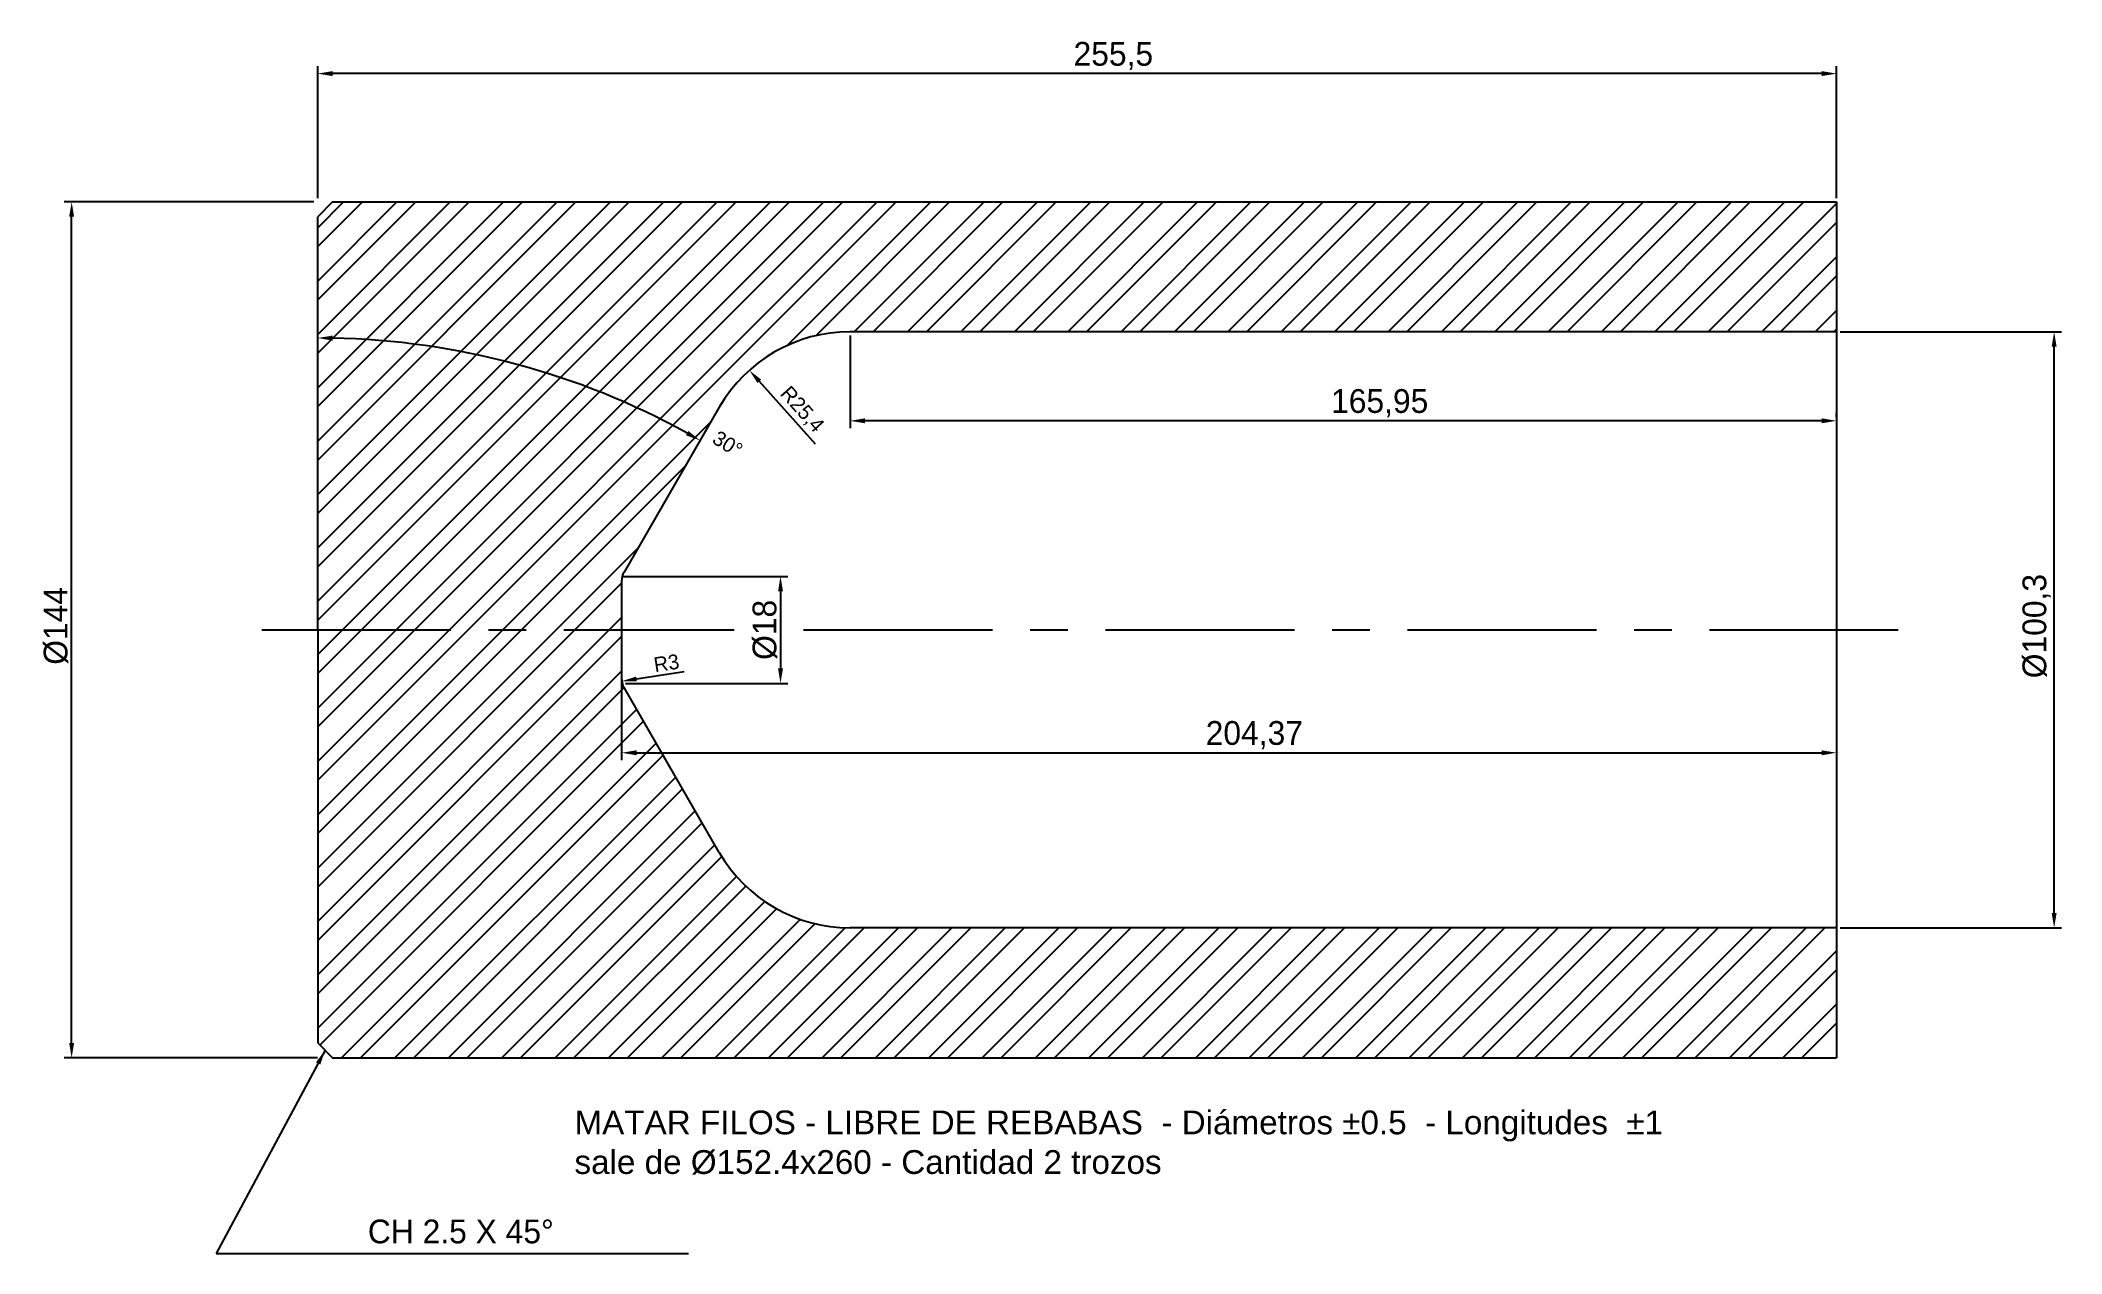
# Model space of a CAD drawing. Header units: millimetres. Extents: x 352 to 692, y 104 to 308.
import ezdxf

# ---------------------------------------------------------------- set-up
doc = ezdxf.new("R2010")
doc.units = ezdxf.units.MM
doc.linetypes.add('CENTRO', pattern=[50.8, 31.75, -6.35, 6.35, -6.35])
doc.dimstyles.new('ISO-25', dxfattribs={"dimtxt": 2.5, "dimasz": 2.5, "dimexe": 1.25, "dimexo": 0.625, "dimtad": 1, "dimtxsty": 'Standard', "dimcen": 2.5, "dimadec": 0, "dimazin": 0, "dimtfac": 1, "dimtmove": 0, "dimatfit": 3, "dimfxl": 1, "dimarcsym": 0})

# ---------------------------------------------------------------- blocks, each defined once
blk = doc.blocks.new('*D1')
at = {"color": 0, "lineweight": -2}
for p, q in [((398.75, 281.16), (398.75, 303.37)), ((654.25, 281.16), (654.25, 303.37)), ((651.75, 302.12), (401.25, 302.12))]:
    blk.add_line(p, q, dxfattribs=at)
at = {"color": 0}
for points in [[(401.25, 302.54), (401.25, 301.71), (398.75, 302.12)], [(651.75, 302.54), (651.75, 301.71), (654.25, 302.12)]]:
    blk.add_solid(points, dxfattribs=at)
at = {"layer": 'Defpoints', "color": 0}
for p in [(398.75, 302.12), (398.75, 280.53), (654.25, 280.53)]:
    blk.add_point(p, dxfattribs=at)
at = {"color": 0, "insert": (532.59, 305.08), "char_height": 4, "attachment_point": 5}
blk.add_mtext('255,5', dxfattribs=at)
blk = doc.blocks.new('*D2')
at = {"color": 0, "lineweight": -2}
for p, q in [((654.25, 207.91), (654.25, 186.6)), ((449.88, 205.91), (449.88, 186.6)), ((452.38, 187.85), (651.75, 187.85))]:
    blk.add_line(p, q, dxfattribs=at)
at = {"color": 0}
for points in [[(452.38, 188.26), (452.38, 187.43), (449.88, 187.85)], [(651.75, 188.26), (651.75, 187.43), (654.25, 187.85)]]:
    blk.add_solid(points, dxfattribs=at)
at = {"layer": 'Defpoints', "color": 0}
for p in [(654.25, 208.53), (449.88, 206.53), (654.25, 187.85)]:
    blk.add_point(p, dxfattribs=at)
at = {"color": 0, "insert": (556.31, 190.81), "char_height": 4, "attachment_point": 5}
blk.add_mtext('204,37', dxfattribs=at)
blk = doc.blocks.new('*D3')
at = {"color": 0, "lineweight": -2}
for p, q in [((654.87, 258.68), (692.1, 258.68)), ((690.85, 160.88), (690.85, 256.18)), ((654.87, 158.38), (692.1, 158.38))]:
    blk.add_line(p, q, dxfattribs=at)
at = {"color": 0}
for points in [[(690.44, 256.18), (691.27, 256.18), (690.85, 258.68)], [(690.44, 160.88), (691.27, 160.88), (690.85, 158.38)]]:
    blk.add_solid(points, dxfattribs=at)
at = {"layer": 'Defpoints', "color": 0}
for p in [(654.25, 258.68), (690.85, 258.68), (654.25, 158.38)]:
    blk.add_point(p, dxfattribs=at)
at = {"color": 0, "insert": (687.9, 209.16), "char_height": 4, "attachment_point": 5, "rotation": 90}
blk.add_mtext('%%C100,3', dxfattribs=at)
blk = doc.blocks.new('*D4')
at = {"color": 0, "lineweight": -2}
for p, q in [((449.88, 217.53), (477.85, 217.53)), ((476.6, 215.03), (476.6, 202.03)), ((450.5, 199.53), (477.85, 199.53))]:
    blk.add_line(p, q, dxfattribs=at)
at = {"color": 0}
for points in [[(476.19, 215.03), (477.02, 215.03), (476.6, 217.53)], [(476.19, 202.03), (477.02, 202.03), (476.6, 199.53)]]:
    blk.add_solid(points, dxfattribs=at)
at = {"layer": 'Defpoints', "color": 0}
for p in [(449.25, 217.53), (449.88, 199.53), (476.6, 199.53)]:
    blk.add_point(p, dxfattribs=at)
at = {"color": 0, "insert": (473.98, 208.53), "char_height": 4, "attachment_point": 5, "rotation": 90}
blk.add_mtext('%%C18', dxfattribs=at)
blk = doc.blocks.new('*D5')
at = {"color": 0, "lineweight": -2}
for p, q in [((398.12, 280.53), (356.11, 280.53)), ((357.36, 139.03), (357.36, 278.03)), ((398.7, 136.53), (356.11, 136.53))]:
    blk.add_line(p, q, dxfattribs=at)
at = {"color": 0}
for points in [[(356.94, 278.03), (357.77, 278.03), (357.36, 280.53)], [(356.94, 139.03), (357.77, 139.03), (357.36, 136.53)]]:
    blk.add_solid(points, dxfattribs=at)
at = {"layer": 'Defpoints', "color": 0}
for p in [(357.36, 280.53), (398.75, 280.53), (399.33, 136.53)]:
    blk.add_point(p, dxfattribs=at)
at = {"color": 0, "insert": (354.73, 209.2), "char_height": 4, "attachment_point": 5, "rotation": 90}
blk.add_mtext('%%C144', dxfattribs=at)
blk = doc.blocks.new('*D6')
at = {"color": 0, "lineweight": -2}
for p, q in [((488.3, 258.06), (488.3, 242.45)), ((654.25, 244.33), (654.25, 244.95)), ((651.75, 243.7), (490.8, 243.7))]:
    blk.add_line(p, q, dxfattribs=at)
at = {"color": 0}
for points in [[(490.8, 244.12), (490.8, 243.29), (488.3, 243.7)], [(651.75, 244.12), (651.75, 243.29), (654.25, 243.7)]]:
    blk.add_solid(points, dxfattribs=at)
at = {"layer": 'Defpoints', "color": 0}
for p in [(488.3, 258.68), (488.3, 243.7), (654.25, 243.7)]:
    blk.add_point(p, dxfattribs=at)
at = {"color": 0, "insert": (577.4, 246.66), "char_height": 4, "attachment_point": 5}
blk.add_mtext('165,95', dxfattribs=at)
blk = doc.blocks.new('*D7')
at = {"color": 0, "lineweight": -2}
blk.add_line((482.47, 239.79), (473.03, 250.35), dxfattribs=at)
at = {"color": 0}
blk.add_solid([(473.34, 250.63), (472.72, 250.07), (471.36, 252.21)], dxfattribs=at)
at = {"layer": 'Defpoints', "color": 0}
for p in [(471.36, 252.21), (488.3, 233.28)]:
    blk.add_point(p, dxfattribs=at)
at = {"color": 0, "insert": (480.14, 245.53), "char_height": 2.5, "attachment_point": 5, "rotation": 311.8246}
blk.add_mtext('R25,4', dxfattribs=at)
blk = doc.blocks.new('*D8')
at = {"color": 0, "lineweight": -2}
blk.add_arc((398.75, 128.98), 128.66, 61.1134, 88.8866, dxfattribs=at)
at = {"color": 0}
for points in [[(401.24, 257.2), (401.25, 258.03), (398.75, 257.64)], [(461.1, 241.99), (460.69, 241.27), (463.08, 240.4)]]:
    blk.add_solid(points, dxfattribs=at)
at = {"layer": 'Defpoints', "color": 0}
for p in [(398.75, 278.03), (421.09, 255.68), (466.3, 245.98), (450.28, 218.23), (398.75, 208.53)]:
    blk.add_point(p, dxfattribs=at)
at = {"color": 0, "insert": (467.71, 239.81), "char_height": 2.5, "attachment_point": 5, "rotation": 328.1107}
blk.add_mtext('30°', dxfattribs=at)
blk = doc.blocks.new('*D9')
at = {"color": 0, "lineweight": -2}
blk.add_line((460.38, 201.48), (452.38, 200.26), dxfattribs=at)
at = {"color": 0}
blk.add_solid([(452.32, 200.67), (452.44, 199.85), (449.91, 199.89)], dxfattribs=at)
at = {"layer": 'Defpoints', "color": 0}
for p in [(449.91, 199.89), (452.88, 200.34)]:
    blk.add_point(p, dxfattribs=at)
at = {"color": 0, "insert": (457.42, 202.93), "char_height": 2.5, "attachment_point": 5, "rotation": 8.684}
blk.add_mtext('R3', dxfattribs=at)

msp = doc.modelspace()

# ---------------------------------------------------------------- hatches: boundary and pattern name
h = msp.add_hatch()
h.set_pattern_fill('STEEL', color=1, scale=2, style=0)
h.set_pattern_definition([(45, (0, 0), (-4.49013, 4.49013), []), (45, (0, 3.175), (-4.49013, 4.49013), [])])
h.paths.add_polyline_path([(401.248, 280.535), (398.748, 278.035), (398.748, 208.535), (449.875, 208.535), (449.875, 216.731, -0.1316525), (450.277, 218.231), (466.301, 245.985, -0.2679492), (488.298, 258.685), (654.248, 258.685), (654.248, 280.535)])
h.paths.add_polyline_path([(450.277, 198.838, -0.1316525), (449.875, 200.338), (449.875, 208.535), (398.748, 208.535), (398.748, 139.035), (401.248, 136.535), (654.248, 136.535), (654.248, 158.385), (488.298, 158.385, -0.2679492), (466.301, 171.085)])

# ---------------------------------------------------------------- linework, layer by layer
at = {"color": 1}
for p, q in [((401.248, 280.535), (398.748, 278.035)), ((401.248, 280.535), (654.248, 280.535)), ((654.248, 280.535), (654.248, 136.535)), ((398.748, 208.535), (398.748, 278.035)), ((654.248, 258.685), (488.298, 258.685)), ((654.248, 258.685), (488.298, 258.685)), ((466.301, 245.985), (450.277, 218.231)), ((449.875, 216.731), (449.875, 200.338)), ((398.748, 208.535), (398.748, 139.035)), ((466.301, 171.085), (450.277, 198.838)), ((603.498, 158.385), (488.298, 158.385)), ((654.248, 158.385), (488.298, 158.385)), ((398.748, 139.035), (401.248, 136.535)), ((401.248, 136.535), (654.248, 136.535))]:
    msp.add_line(p, q, dxfattribs=at)
at = {"linetype": 'CENTRO'}
for p, q in [((389.378, 208.535), (468.825, 208.535)), ((480.492, 208.535), (666.711, 208.535))]:
    msp.add_line(p, q, dxfattribs=at)
at = {"color": 1}
for centre, radius, start, end in [((488.298, 233.285), 25.4, 90, 150), ((452.875, 216.731), 3, 150, 180), ((452.875, 200.338), 3, 180, 210), ((488.298, 183.785), 25.4, 210, 270)]:
    msp.add_arc(centre, radius, start, end, dxfattribs=at)

# ---------------------------------------------------------------- texts
at = {"insert": (441.942, 127.653), "char_height": 4, "width": 260.63425, "attachment_point": 1}
msp.add_mtext('{\\fArial|b0|i0|c0|p34;MATAR FILOS - LIBRE DE REBABAS  - Diámetros %%P0.5  - Longitudes  %%P1\\Psale de Ø152.4x260 - Cantidad 2 trozos}', dxfattribs=at)
at = {"insert": (422.822, 107.277), "char_height": 4, "attachment_point": 5}
msp.add_mtext('CH 2.5 X 45°', dxfattribs=at)

# ---------------------------------------------------------------- dimensions: what is measured, and where the dimension line sits
for base, p1, p2, picture, middle in [((398.748, 302.125), (654.248, 280.535), (398.748, 280.535), '*D1', (532.587, 302.125)), ((488.298, 243.702), (654.248, 243.702), (488.298, 258.685), '*D6', (577.403, 243.702)), ((654.248, 187.847), (449.875, 206.532), (654.248, 208.535), '*D2', (556.309, 187.847))]:
    dim = msp.add_linear_dim(base=base, p1=p1, p2=p2, dimstyle='ISO-25', override={"dimtxt": 4})
    dim.commit()
    dim.dimension.update_dxf_attribs({"geometry": picture, "text_midpoint": middle, "dimtype": 160})
for base, p1, p2, picture, middle in [((357.355, 280.535), (399.329, 136.535), (398.748, 280.535), '*D5', (357.355, 209.196)), ((690.854, 258.685), (654.248, 158.385), (654.248, 258.685), '*D3', (690.854, 209.16)), ((476.603, 199.535), (449.25, 217.535), (449.875, 199.535), '*D4', (476.603, 208.535))]:
    dim = msp.add_linear_dim(base=base, p1=p1, p2=p2, angle=90, text='%%C<>', dimstyle='ISO-25', override={"dimtxt": 4})
    dim.commit()
    dim.dimension.update_dxf_attribs({"geometry": picture, "text_midpoint": middle, "dimtype": 160})
dim = msp.add_angular_dim_2l(base=(421.089, 255.682), line1=((398.748, 208.535), (398.748, 278.035)), line2=((466.301, 245.985), (450.277, 218.231)), dimstyle='ISO-25')
dim.commit()
dim.dimension.update_dxf_attribs({"geometry": '*D8', "text_midpoint": (466.715, 238.219), "dimtype": 162})
dim = msp.add_radius_dim(center=(488.298, 233.285), mpoint=(471.36, 252.212), dimstyle='ISO-25')
dim.commit()
dim.dimension.update_dxf_attribs({"geometry": '*D7', "text_midpoint": (478.584, 244.139), "dimtype": 164})
dim = msp.add_radius_dim(center=(452.875, 200.338), mpoint=(449.91, 199.885), dimstyle='ISO-25', override={"dimtmove": 1})
dim.commit()
dim.dimension.update_dxf_attribs({"geometry": '*D9', "text_midpoint": (457.699, 201.075), "dimtype": 164})

# ---------------------------------------------------------------- leaders
msp.add_leader([(399.998, 137.785), (381.685, 103.582), (461.14, 103.582)], dimstyle='ISO-25', override={"dimgap": 0.625, "dimtad": 0})

doc.saveas('drawing.dxf')
